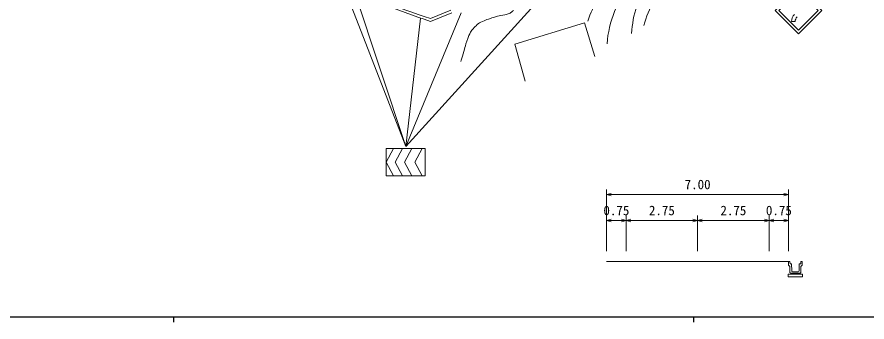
# Model space of a CAD drawing. Units: millimetres, scale not verified. Extents: x 40000 to 680000, y 20000 to 380000.
# Drawn here: x 137912 to 301400, y 204000 to 262737 of the extents above; entities that cross this region are included whole.
import ezdxf
from ezdxf.enums import TextEntityAlignment as Align

# ---------------------------------------------------------------- set-up
doc = ezdxf.new("R2010")
doc.units = ezdxf.units.MM
doc.header["$LTSCALE"] = 1000
for name, color, linetype, lineweight in [('M-BGD', 7, 'Continuous', 13), ('M-BGD-HTXT', 7, 'Continuous', 13), ('M-STR-HTXT', 7, 'Continuous', 13), ('M-TTL-BAND', 7, 'Continuous', 25)]:
    doc.layers.add(name, color=color, linetype=linetype, lineweight=lineweight)
doc.styles.add('ＭＳ ゴシック', font='')
doc.styles.get('ＭＳ ゴシック').set_extended_font_data('MS Gothic')

msp = doc.modelspace()

# ---------------------------------------------------------------- linework, layer by layer
at = {"layer": 'M-BGD'}
for p, q in [((217452, 262439), (221342, 264035)), ((217473, 261888), (221539, 263555))]:
    msp.add_line(p, q, dxfattribs=at)
msp.add_lwpolyline([(249060, 255147), (247084, 261611), (233640, 257530), (235623, 250390)], dxfattribs=at)
for centre, radius, start, end in [((263796, 404901), 149810, 244.27721, 251.97962), ((265806, 256147), 19006, 133.01499, 162.26324), ((286098, 253132), 28738, 143.42142, 163.89317), ((263796, 404901), 150328, 244.15135, 252.05215), ((271724, 256114), 20375, 139.8459, 175.91685), ((276077, 258577), 19970, 146.33983, 177.15674)]:
    msp.add_arc(centre, radius, start, end, dxfattribs=at)
msp.add_open_spline([(223288, 254157), (223450, 254762), (223966, 256567), (224148, 257165), (224257, 257525), (224604, 258600), (224743, 258950), (224830, 259170), (225141, 259811), (225272, 260008), (225401, 260204), (225864, 260736), (226032, 260900), (226190, 261055), (226703, 261479), (226891, 261595), (227103, 261725), (227785, 262030), (228015, 262123), (228255, 262221), (228991, 262473), (229238, 262553), (229520, 262645), (230370, 262914), (230659, 262983), (230927, 263047), (231747, 263151), (232015, 263214), (232165, 263250), (232614, 263391), (232742, 263479), (232892, 263582), (233145, 263775), (233422, 263995)], degree=3, knots=[0, 0, 0, 0, 1, 1, 1, 2, 2, 2, 3, 3, 3, 4, 4, 4, 5, 5, 5, 6, 6, 6, 7, 7, 7, 8, 8, 8, 9, 9, 9, 10, 10, 10, 11, 11, 11, 11], dxfattribs=at)
at = {"layer": 'M-BGD-HTXT'}
for p, q in [((251324, 217657), (251324, 229523)), ((286324, 217657), (286324, 229523)), ((251324, 228523), (252224, 228773)), ((251324, 228523), (286324, 228523)), ((251324, 228523), (252224, 228273)), ((286324, 228523), (285424, 228773)), ((286324, 228523), (285424, 228273)), ((255074, 217657), (255074, 224523)), ((268824, 217657), (268824, 224523)), ((282574, 217657), (282574, 224523)), ((251324, 223523), (252224, 223773)), ((251324, 223523), (255074, 223523)), ((251324, 223523), (252224, 223273)), ((255074, 223523), (254174, 223773)), ((255074, 223523), (254174, 223273)), ((255074, 223523), (255974, 223773)), ((255074, 223523), (268824, 223523)), ((255074, 223523), (255974, 223273)), ((268824, 223523), (267924, 223773)), ((268824, 223523), (267924, 223273)), ((268824, 223523), (269724, 223773)), ((268824, 223523), (282574, 223523)), ((268824, 223523), (269724, 223273)), ((282574, 223523), (281674, 223773)), ((282574, 223523), (281674, 223273)), ((282574, 223523), (283474, 223773)), ((282574, 223523), (286324, 223523)), ((282574, 223523), (283474, 223273)), ((286324, 223523), (285424, 223773)), ((286324, 223523), (285424, 223273)), ((251324, 215657), (286324, 215657)), ((286324, 215657), (286574, 215657)), ((286324, 215657), (286324, 214957)), ((286324, 214957), (286574, 214707)), ((286574, 215657), (286599, 215182)), ((286574, 214707), (286574, 213532)), ((286599, 215182), (286874, 215182)), ((286874, 215182), (286924, 213832)), ((288374, 215182), (288324, 213832)), ((288649, 215182), (288374, 215182)), ((288674, 215657), (288649, 215182)), ((288924, 215657), (288674, 215657)), ((288674, 214707), (288924, 214957)), ((288674, 213532), (288674, 214707)), ((288924, 214957), (288924, 215657)), ((286224, 213232), (286224, 212732)), ((286724, 213232), (286224, 213232)), ((286224, 212732), (289024, 212732)), ((286574, 213532), (286724, 213382)), ((286724, 213382), (286724, 213232)), ((286724, 213382), (288524, 213382)), ((286724, 213232), (288524, 213232)), ((287074, 213682), (288174, 213682)), ((288524, 213382), (288674, 213532)), ((288524, 213232), (288524, 213382)), ((289024, 213232), (288524, 213232)), ((289024, 212732), (289024, 213232))]:
    msp.add_line(p, q, dxfattribs=at)
for centre, start, end in [((287074, 213832), 180, 270), ((288174, 213832), 270, 0)]:
    msp.add_arc(centre, 150, start, end, dxfattribs=at)
at = {"layer": 'M-STR-HTXT'}
for p, q in [((212727, 237775), (215516, 262537)), ((287587, 261857), (286887, 261857)), ((208914, 234766), (210331, 237395)), ((216439, 237395), (208914, 237395)), ((208914, 237395), (208914, 232138)), ((210666, 234766), (212084, 237395)), ((212445, 234766), (213862, 237395)), ((214429, 234766), (215847, 237395)), ((216439, 232138), (216439, 237395)), ((208914, 234766), (210331, 232138)), ((210666, 234766), (212084, 232138)), ((212445, 234766), (213862, 232138)), ((214429, 234766), (215847, 232138)), ((208914, 232138), (216439, 232138))]:
    msp.add_line(p, q, dxfattribs=at)
for points in [[(198822, 273523), (212727, 237775), (236732, 264316)], [(202887, 267465), (212727, 237775), (223332, 263521)]]:
    msp.add_lwpolyline(points, dxfattribs=at)
for points in [[(292737, 263985), (288237, 268485), (283737, 263985), (288237, 259485)], [(292030, 263985), (288237, 267778), (284444, 263985), (288237, 260192)]]:
    msp.add_lwpolyline(points, close=True, dxfattribs=at)
for radius in [1943, 1243]:
    msp.add_arc((288831, 261857), radius, 135, 180, dxfattribs=at)
at = {"layer": 'M-TTL-BAND'}
for p, q in [((40000, 205000), (579000, 205000)), ((168000, 205000), (168000, 204000)), ((268000, 205000), (268000, 204000))]:
    msp.add_line(p, q, dxfattribs=at)

# ---------------------------------------------------------------- texts
at = {"layer": 'M-BGD-HTXT', "style": 'ＭＳ ゴシック'}
for s, p in [('7.00', (268824, 229023)), ('0.75', (253199, 224023)), ('2.75', (261949, 224023)), ('2.75', (275699, 224023)), ('0.75', (284449, 224023))]:
    msp.add_text(s, height=1833, dxfattribs=at).set_placement(p, align=Align.BOTTOM_CENTER)

doc.saveas('drawing.dxf')
